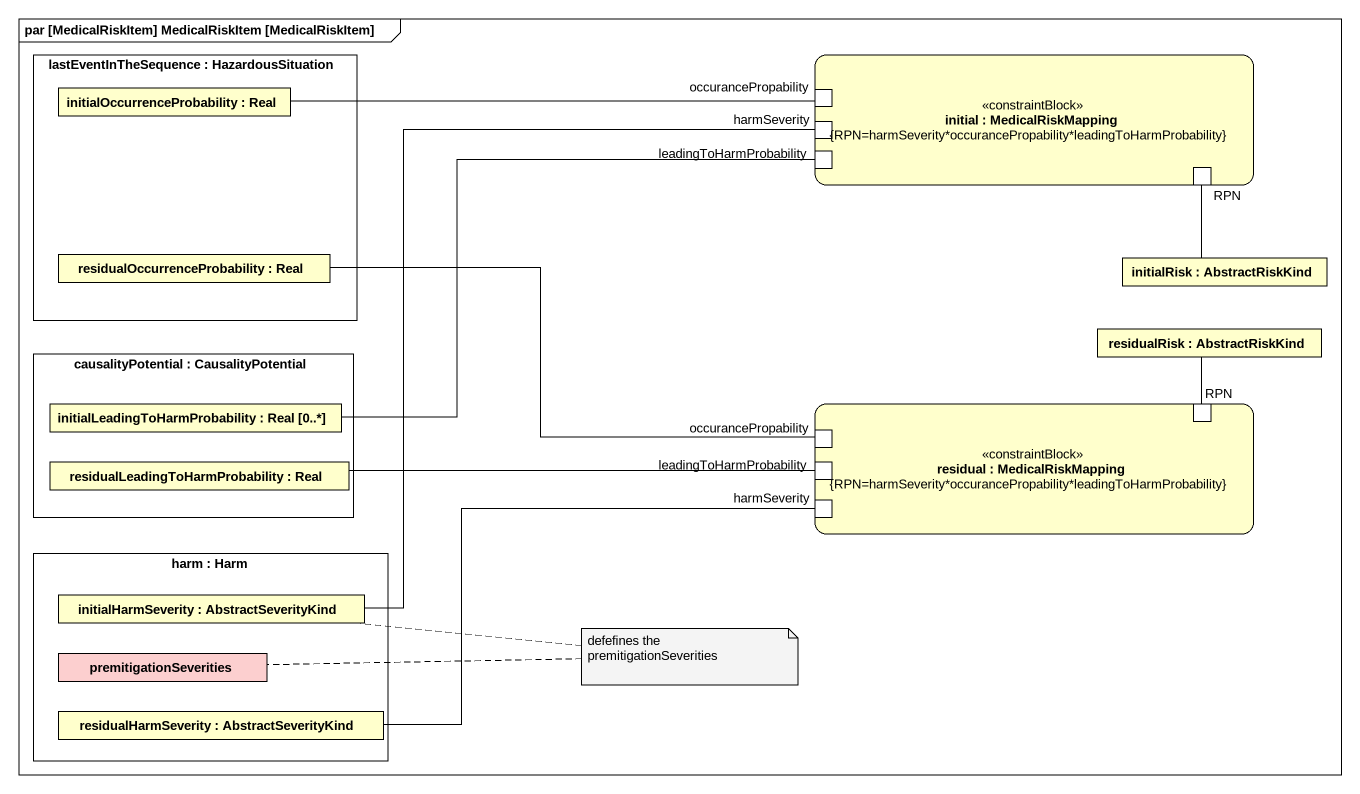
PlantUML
@startuml
mainframe par [MedicalRiskItem] MedicalRiskItem [MedicalRiskItem]
rectangle "lastEventInTheSequence : HazardousSituation" as lastEventInTheSequence {
  rectangle "initialOccurrenceProbability : Real" as initialOccurrenceProbability
  rectangle "residualOccurrenceProbability : Real" as residualOccurrenceProbabilit
}
rectangle "initial : MedicalRiskMapping\n{RPN=harmSeverity*occurancePropability*leadingToHarmProbability}" as initial <<constraintBlock>> {
  port harmSeverity
  port occurancePropability
  port leadingToHarmProbability
  port RPN
}
rectangle "initialRisk : AbstractRiskKind" as initialRisk
rectangle "residualRisk : AbstractRiskKind" as residualRisk
rectangle "causalityPotential : CausalityPotential" as causalityPotential {
  rectangle "initialLeadingToHarmProbability : Real [0..*]" as initialLeadingToHarmProbabil
  rectangle "residualLeadingToHarmProbability : Real" as residualLeadingToHarmProbabi
}
rectangle "residual : MedicalRiskMapping\n{RPN=harmSeverity*occurancePropability*leadingToHarmProbability}" as residual <<constraintBlock>> {
  port "occurancePropability" as occurancePropability_2
  port "RPN" as RPN_2
  port "harmSeverity" as harmSeverity_2
  port "leadingToHarmProbability" as leadingToHarmProbability_2
}
rectangle "harm : Harm" as harm {
  rectangle "initialHarmSeverity : AbstractSeverityKind" as initialHarmSeverity
  rectangle premitigationSeverities #FCCFCF
  rectangle "residualHarmSeverity : AbstractSeverityKind" as residualHarmSeverity
}
initialOccurrenceProbability -right- occurancePropability
residualOccurrenceProbabilit -right- occurancePropability_2
initialRisk -up- RPN
initialLeadingToHarmProbabil -right- leadingToHarmProbability
RPN_2 -up- residualRisk
residualLeadingToHarmProbabi -right- leadingToHarmProbability_2
initialHarmSeverity -up- harmSeverity
residualHarmSeverity -right- harmSeverity_2
note as N1
  defefines the premitigationSeverities
end note
N1 .. premitigationSeverities
N1 .. initialHarmSeverity
@enduml
